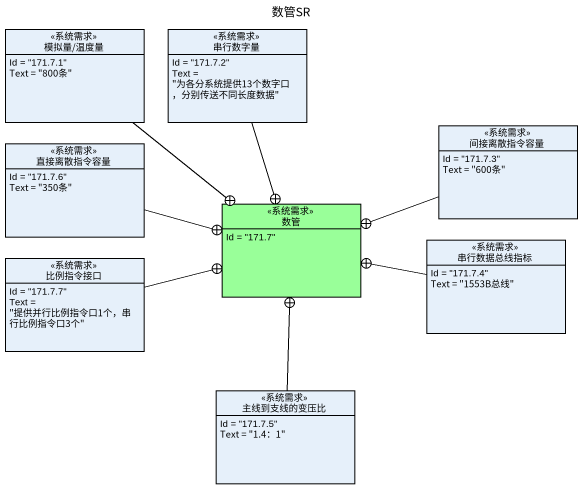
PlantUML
@startuml
title 数管SR
hide circle
hide empty members
class "模拟量/温度量" as 模拟量_温度量 <<系统需求>> {
  Id = "171.7.1"
  Text = "800条"
}
class 串行数字量 <<系统需求>> {
  Id = "171.7.2"
  Text = "为各分系统提供13个数字口，分别传送不同长度数据"
}
class 直接离散指令容量 <<系统需求>> {
  Id = "171.7.6"
  Text = "350条"
}
class 间接离散指令容量 <<系统需求>> {
  Id = "171.7.3"
  Text = "600条"
}
class 数管 <<系统需求>> #99FF99 {
  Id = "171.7"
}
class 比例指令接口 <<系统需求>> {
  Id = "171.7.7"
  Text = "提供并行比例指令口1个，串行比例指令口3个"
}
class 串行数据总线指标 <<系统需求>> {
  Id = "171.7.4"
  Text = "1553B总线"
}
class 主线到支线的变压比 <<系统需求>> {
  Id = "171.7.5"
  Text = "1.4：1"
}
模拟量_温度量 --+ 数管
串行数字量 --+ 数管
直接离散指令容量 -right-+ 数管
间接离散指令容量 -left-+ 数管
比例指令接口 -right-+ 数管
串行数据总线指标 -left-+ 数管
主线到支线的变压比 -up-+ 数管
@enduml
